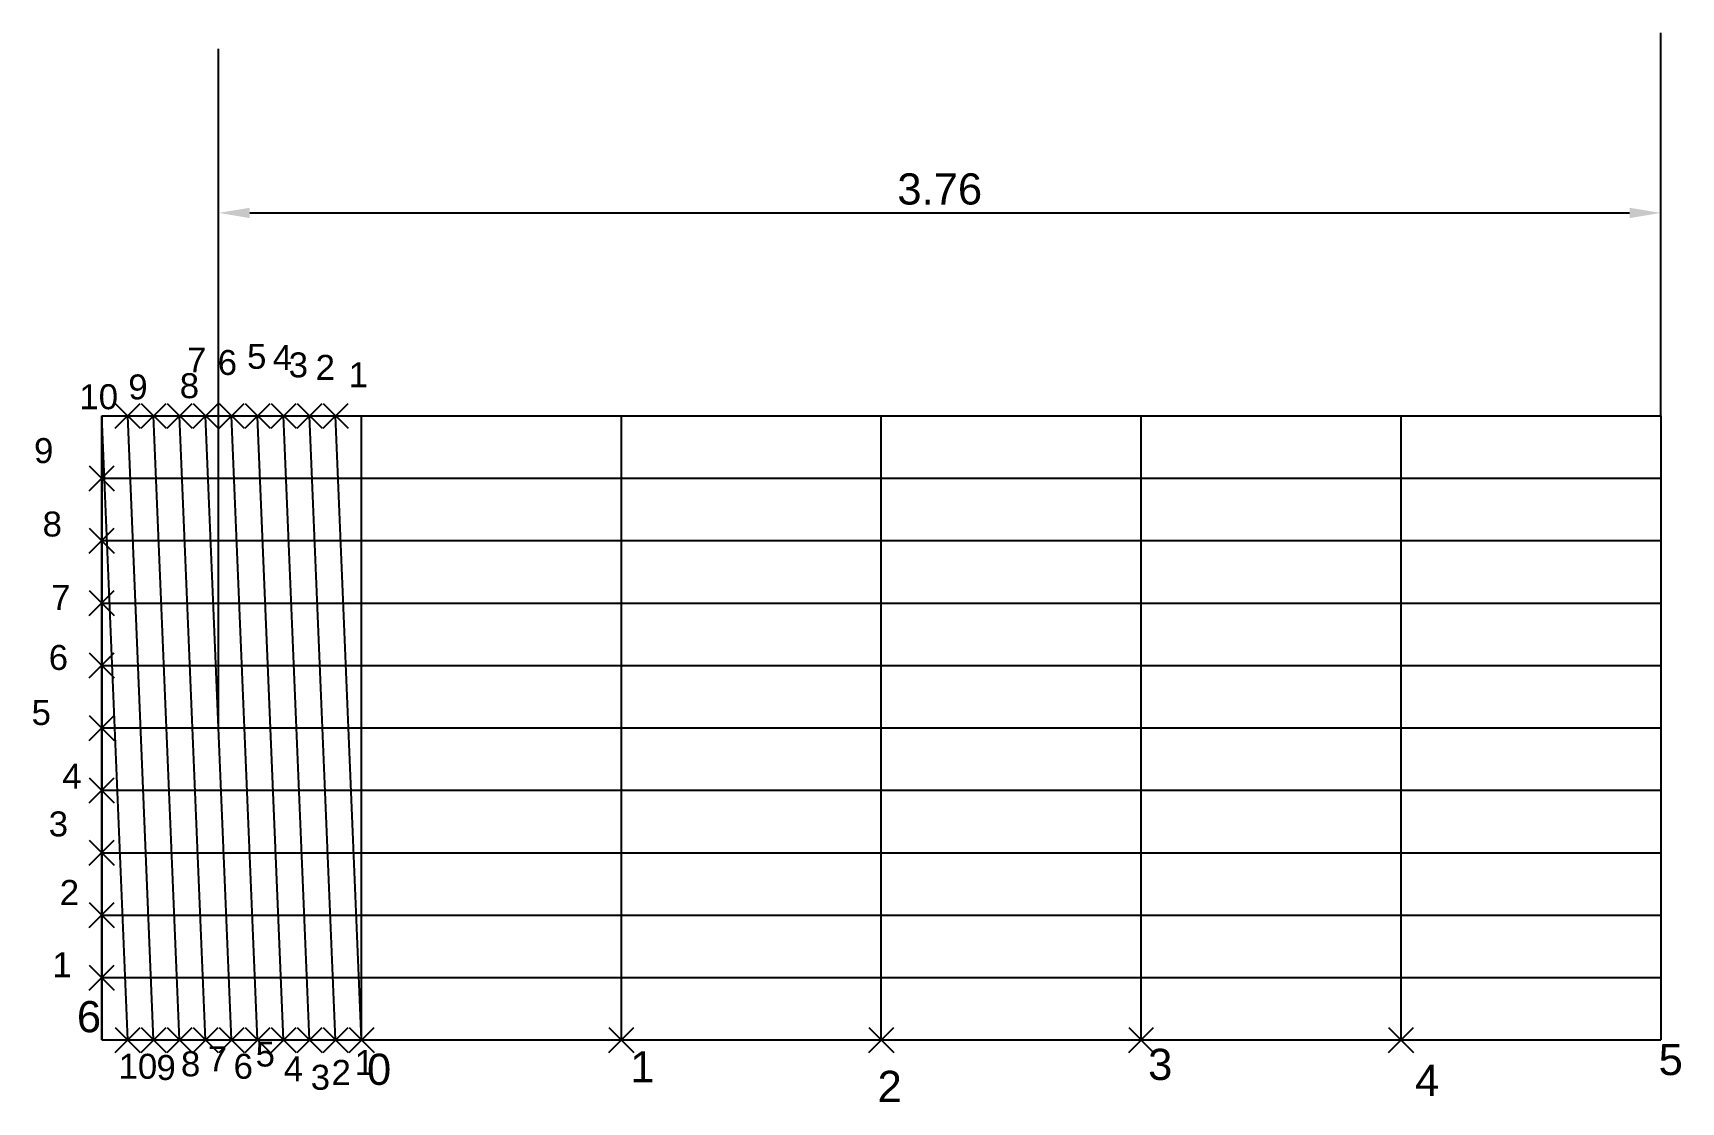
# Model space of a CAD drawing. Header units: millimetres. Extents: x 202 to 334, y 95 to 181.
import ezdxf

# ---------------------------------------------------------------- set-up
doc = ezdxf.new("R2010")
doc.units = ezdxf.units.MM
doc.header["$PDMODE"] = 3
doc.header["$PDSIZE"] = -4
doc.styles.get("Standard").update_dxf_attribs({"font": 'arial.ttf'})
doc.dimstyles.new('ISO-25', dxfattribs={"dimtxt": 2.5, "dimasz": 2.5, "dimexe": 1.25, "dimexo": 0.625, "dimtad": 1, "dimtxsty": 'Standard', "dimcen": 2.5, "dimadec": 0, "dimazin": 0, "dimtfac": 1, "dimtmove": 0, "dimatfit": 3, "dimfxl": 1, "dimarcsym": 0})

# ---------------------------------------------------------------- blocks, each defined once
blk = doc.blocks.new('*D2')
at = {"color": 0, "lineweight": -2, "transparency": 16777216}
for p, q in [((216.47, 167.13), (216.47, 167.76)), ((218.97, 166.51), (329.59, 166.51)), ((332.09, 167.13), (332.09, 167.76))]:
    blk.add_line(p, q, dxfattribs=at)
at = {"color": 0, "transparency": 16777216}
for points in [[(218.97, 166.92), (218.97, 166.09), (216.47, 166.51)], [(329.59, 166.92), (329.59, 166.09), (332.09, 166.51)]]:
    blk.add_solid(points, dxfattribs=at)
at = {"layer": 'Defpoints', "color": 0, "transparency": 16777216}
for p in [(216.47, 166.51), (332.09, 166.51), (332.09, 166.51)]:
    blk.add_point(p, dxfattribs=at)
at = {"color": 0, "transparency": 16777216, "insert": (274.28, 168.41), "char_height": 2.5, "attachment_point": 5}
blk.add_mtext('3.76', dxfattribs=at)

msp = doc.modelspace()

# ---------------------------------------------------------------- linework, layer by layer
at = {"color": 1}
for p, q in [((332.094, 150.249), (332.094, 180.923)), ((216.469, 125.249), (216.469, 179.648)), ((207.094, 145.249), (332.094, 145.249)), ((207.094, 140.249), (332.094, 140.249)), ((207.094, 135.249), (332.094, 135.249)), ((207.094, 130.249), (332.094, 130.249)), ((207.094, 125.249), (332.094, 125.249)), ((207.094, 120.249), (332.094, 120.249)), ((207.094, 115.249), (332.094, 115.249)), ((207.094, 110.249), (332.094, 110.249)), ((207.094, 105.249), (332.094, 105.249))]:
    msp.add_line(p, q, dxfattribs=at)
for p, q in [((207.094, 100.249), (207.094, 150.249)), ((207.094, 150.249), (332.094, 150.249)), ((227.928, 100.249), (227.928, 150.249)), ((248.761, 100.249), (248.761, 150.249)), ((248.761, 150.249), (248.761, 150.249)), ((269.594, 100.249), (269.594, 150.249)), ((290.428, 100.249), (290.428, 150.249)), ((311.261, 144.916), (311.261, 150.249)), ((332.094, 150.249), (332.094, 100.249)), ((311.261, 100.249), (311.261, 144.916)), ((207.094, 100.249), (332.094, 100.249))]:
    msp.add_line(p, q)
at = {"color": 3}
for p, q in [((207.094, 150.249), (227.928, 150.249)), ((207.094, 150.249), (207.094, 100.249)), ((207.094, 100.249), (227.928, 100.249))]:
    msp.add_line(p, q, dxfattribs=at)
at = {"color": 4}
for p, q in [((209.178, 100.249), (207.094, 150.249)), ((211.261, 100.249), (209.178, 150.249)), ((213.344, 100.249), (211.261, 150.249)), ((215.428, 100.249), (213.344, 150.249)), ((217.511, 100.249), (215.428, 150.249)), ((215.428, 150.249), (215.428, 150.249)), ((219.594, 100.249), (217.511, 150.249)), ((221.678, 100.249), (219.594, 150.162)), ((219.594, 150.162), (219.594, 150.162)), ((223.761, 100.249), (221.678, 150.249)), ((225.844, 100.249), (223.761, 150.249)), ((227.928, 100.249), (225.844, 150.249))]:
    msp.add_line(p, q, dxfattribs=at)
at = {"color": 3}
for p in [(209.178, 150.249), (211.261, 150.249), (213.344, 150.249), (215.428, 150.249), (217.511, 150.249), (219.594, 150.249), (221.678, 150.249), (223.761, 150.249), (225.844, 150.249), (207.094, 145.249), (207.094, 140.249), (207.094, 135.249), (207.094, 130.249), (207.094, 125.249), (207.094, 120.249), (207.094, 115.249), (207.094, 110.249), (207.094, 105.249), (209.178, 100.249), (211.261, 100.249), (213.344, 100.249), (215.428, 100.249), (217.511, 100.249), (219.594, 100.249), (221.678, 100.249), (223.761, 100.249), (225.844, 100.249)]:
    msp.add_point(p, dxfattribs=at)
for p in [(227.928, 100.249), (248.761, 100.249), (269.594, 100.249), (290.428, 100.249), (311.261, 100.249)]:
    msp.add_point(p)

# ---------------------------------------------------------------- texts
at = {"color": 1}
for s, height, p in [('5', 2, (218.748, 154.017)), ('4', 2, (220.809, 153.919)), ('7', 2, (213.938, 153.723)), ('6', 2, (216.392, 153.526)), ('3', 2, (222.085, 153.33)), ('2', 2, (224.244, 153.134)), ('9', 2, (209.227, 151.565)), ('8', 2, (213.349, 151.663)), ('1', 2, (226.894, 152.546)), ('10', 2, (205.301, 150.781)), ('9', 2, (201.669, 146.466)), ('8', 2, (202.357, 140.582)), ('7', 2, (203.044, 134.698)), ('6', 2, (202.847, 129.892)), ('5', 2, (201.473, 125.479)), ('4', 2, (203.927, 120.38)), ('3', 2, (202.847, 116.555)), ('2', 2, (203.731, 111.063)), ('1', 2, (203.142, 105.277)), ('6', 2.5, (205.105, 100.864)), ('10', 2, (208.442, 97.138)), ('8', 2, (213.447, 97.334)), ('7', 2, (215.607, 97.726)), ('6', 2, (217.668, 97.138)), ('5', 2, (219.435, 98.118)), ('1', 2, (227.385, 97.432)), ('0', 2.5, (228.366, 96.647)), ('1', 2.5, (249.469, 96.844)), ('3', 2.5, (290.986, 97.04)), ('5', 2.5, (331.915, 97.432)), ('9', 2, (211.484, 97.04)), ('4', 2, (221.692, 96.942)), ('3', 2, (223.851, 96.255)), ('2', 2, (225.52, 96.647)), ('2', 2.5, (269.295, 95.275)), ('4', 2.5, (312.383, 95.765))]:
    msp.add_text(s, height=height, dxfattribs=at).set_placement(p)

# ---------------------------------------------------------------- dimensions: what is measured, and where the dimension line sits
dim = msp.add_linear_dim(base=(332.094, 166.507), p1=(216.469, 166.507), p2=(332.094, 166.507), text='3.76', dimstyle='ISO-25', dxfattribs=at)
dim.commit()
dim.dimension.update_dxf_attribs({"geometry": '*D2', "text_midpoint": (274.282, 168.409)})

doc.saveas('drawing.dxf')
